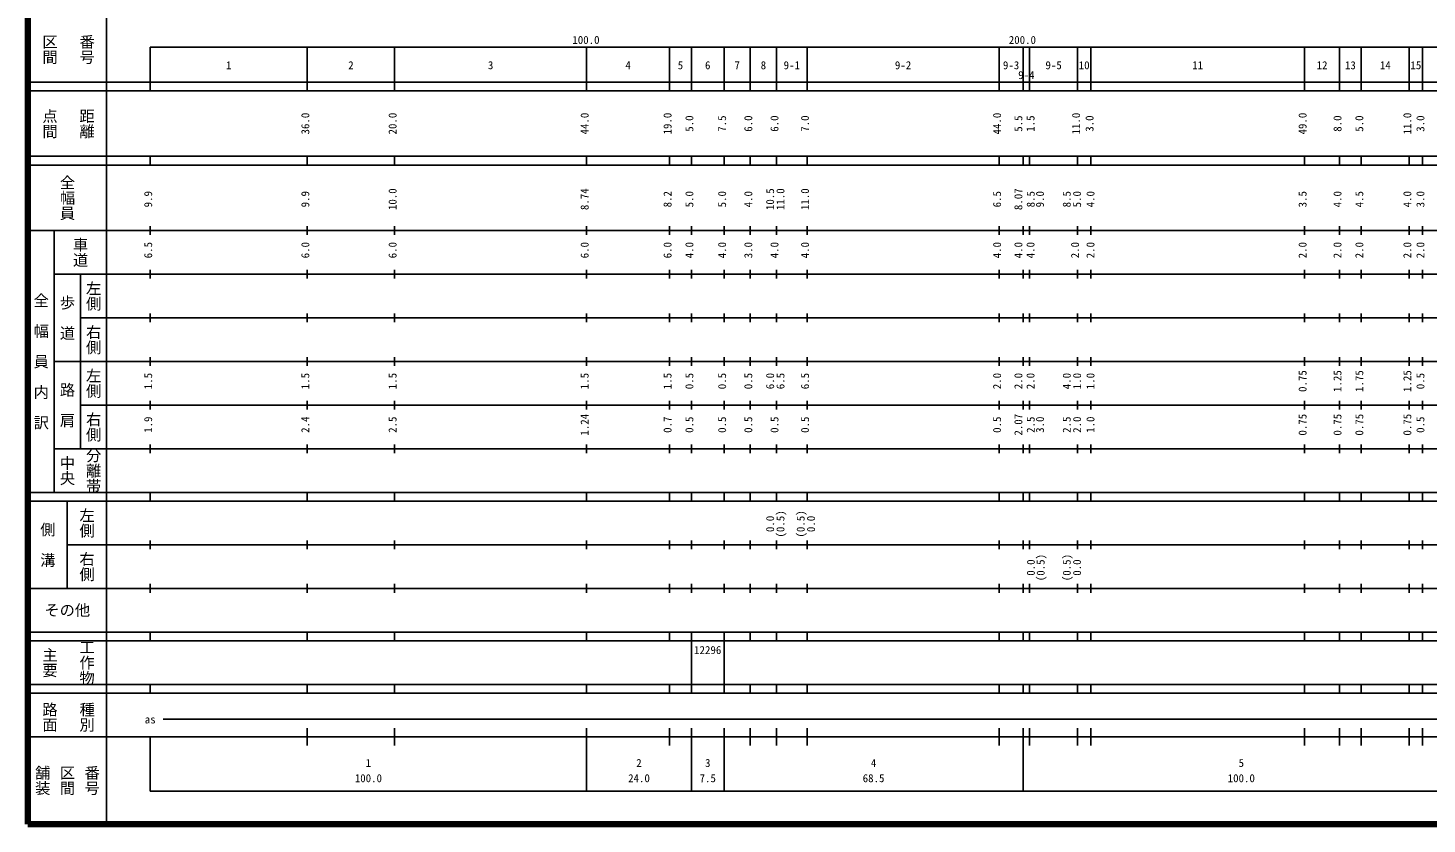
# Model space of a CAD drawing. Units: millimetres on the paper, enlarged 1000 times. Extents: x 40000 to 680000, y 20000 to 380000.
# Drawn here: x 40000 to 360555, y 20000 to 202409 of the extents above; entities that cross this region are included whole.
import ezdxf
from ezdxf.enums import TextEntityAlignment as Align

# ---------------------------------------------------------------- set-up
doc = ezdxf.new("R2010")
doc.units = ezdxf.units.MM
doc.header["$LTSCALE"] = 1000
doc.layers.add('M-TTL', color=2, linetype='Continuous', lineweight=140)
doc.layers.add('M-TTL-BAND', color=7, linetype='Continuous', lineweight=25)
doc.styles.add('@ＭＳ ゴシック', font='')
doc.styles.add('ＭＳ ゴシック', font='')
doc.styles.get('@ＭＳ ゴシック').set_extended_font_data('@MS Gothic')
doc.styles.get('ＭＳ ゴシック').set_extended_font_data('MS Gothic')

msp = doc.modelspace()

# ---------------------------------------------------------------- linework, layer by layer
at = {"layer": 'M-TTL'}
for p, q in [((40000, 380000), (40000, 20000)), ((40000, 20000), (680000, 20000))]:
    msp.add_line(p, q, dxfattribs=at)
at = {"layer": 'M-TTL-BAND'}
for p, q in [((58000, 370000), (58000, 20000)), ((68000, 198000), (579000, 198000)), ((68000, 198000), (68000, 188000)), ((104000, 188000), (104000, 198000)), ((124000, 188000), (124000, 198000)), ((168000, 188000), (168000, 198000)), ((187000, 188000), (187000, 198000)), ((192000, 188000), (192000, 198000)), ((199500, 188000), (199500, 198000)), ((205500, 188000), (205500, 198000)), ((211500, 188000), (211500, 198000)), ((218500, 188000), (218500, 198000)), ((262500, 188000), (262500, 198000)), ((268000, 188000), (268000, 198000)), ((269500, 188000), (269500, 198000)), ((280500, 188000), (280500, 198000)), ((283500, 188000), (283500, 198000)), ((332500, 188000), (332500, 198000)), ((340500, 188000), (340500, 198000)), ((345500, 188000), (345500, 198000)), ((356500, 188000), (356500, 198000)), ((359500, 188000), (359500, 198000)), ((40000, 190000), (579000, 190000)), ((40000, 188000), (579000, 188000)), ((40000, 173000), (579000, 173000)), ((40000, 171000), (579000, 171000)), ((68000, 171000), (68000, 173000)), ((104000, 171000), (104000, 173000)), ((124000, 171000), (124000, 173000)), ((168000, 171000), (168000, 173000)), ((187000, 171000), (187000, 173000)), ((192000, 171000), (192000, 173000)), ((199500, 171000), (199500, 173000)), ((205500, 171000), (205500, 173000)), ((211500, 171000), (211500, 173000)), ((218500, 171000), (218500, 173000)), ((262500, 171000), (262500, 173000)), ((268000, 171000), (268000, 173000)), ((269500, 171000), (269500, 173000)), ((280500, 171000), (280500, 173000)), ((283500, 171000), (283500, 173000)), ((332500, 171000), (332500, 173000)), ((340500, 171000), (340500, 173000)), ((345500, 171000), (345500, 173000)), ((356500, 171000), (356500, 173000)), ((359500, 171000), (359500, 173000)), ((40000, 156000), (579000, 156000)), ((46000, 96000), (46000, 156000)), ((68000, 155000), (68000, 157000)), ((104000, 155000), (104000, 157000)), ((124000, 155000), (124000, 157000)), ((168000, 155000), (168000, 157000)), ((187000, 155000), (187000, 157000)), ((192000, 155000), (192000, 157000)), ((199500, 155000), (199500, 157000)), ((205500, 155000), (205500, 157000)), ((211500, 155000), (211500, 157000)), ((218500, 155000), (218500, 157000)), ((262500, 155000), (262500, 157000)), ((268000, 155000), (268000, 157000)), ((269500, 155000), (269500, 157000)), ((280500, 155000), (280500, 157000)), ((283500, 155000), (283500, 157000)), ((332500, 155000), (332500, 157000)), ((340500, 155000), (340500, 157000)), ((345500, 155000), (345500, 157000)), ((356500, 155000), (356500, 157000)), ((359500, 155000), (359500, 157000)), ((46000, 146000), (579000, 146000)), ((52000, 146000), (52000, 106000)), ((68000, 145000), (68000, 147000)), ((104000, 145000), (104000, 147000)), ((124000, 145000), (124000, 147000)), ((168000, 145000), (168000, 147000)), ((187000, 145000), (187000, 147000)), ((192000, 145000), (192000, 147000)), ((199500, 145000), (199500, 147000)), ((205500, 145000), (205500, 147000)), ((211500, 145000), (211500, 147000)), ((218500, 145000), (218500, 147000)), ((262500, 145000), (262500, 147000)), ((268000, 145000), (268000, 147000)), ((269500, 145000), (269500, 147000)), ((280500, 145000), (280500, 147000)), ((283500, 145000), (283500, 147000)), ((332500, 145000), (332500, 147000)), ((340500, 145000), (340500, 147000)), ((345500, 145000), (345500, 147000)), ((356500, 145000), (356500, 147000)), ((359500, 145000), (359500, 147000)), ((52000, 136000), (579000, 136000)), ((68000, 135000), (68000, 137000)), ((104000, 135000), (104000, 137000)), ((124000, 135000), (124000, 137000)), ((168000, 135000), (168000, 137000)), ((187000, 135000), (187000, 137000)), ((192000, 135000), (192000, 137000)), ((199500, 135000), (199500, 137000)), ((205500, 135000), (205500, 137000)), ((211500, 135000), (211500, 137000)), ((218500, 135000), (218500, 137000)), ((262500, 135000), (262500, 137000)), ((268000, 135000), (268000, 137000)), ((269500, 135000), (269500, 137000)), ((280500, 135000), (280500, 137000)), ((283500, 135000), (283500, 137000)), ((332500, 135000), (332500, 137000)), ((340500, 135000), (340500, 137000)), ((345500, 135000), (345500, 137000)), ((356500, 135000), (356500, 137000)), ((359500, 135000), (359500, 137000)), ((46000, 126000), (579000, 126000)), ((68000, 125000), (68000, 127000)), ((104000, 125000), (104000, 127000)), ((124000, 125000), (124000, 127000)), ((168000, 125000), (168000, 127000)), ((187000, 125000), (187000, 127000)), ((192000, 125000), (192000, 127000)), ((199500, 125000), (199500, 127000)), ((205500, 125000), (205500, 127000)), ((211500, 125000), (211500, 127000)), ((218500, 125000), (218500, 127000)), ((262500, 125000), (262500, 127000)), ((268000, 125000), (268000, 127000)), ((269500, 125000), (269500, 127000)), ((280500, 125000), (280500, 127000)), ((283500, 125000), (283500, 127000)), ((332500, 125000), (332500, 127000)), ((340500, 125000), (340500, 127000)), ((345500, 125000), (345500, 127000)), ((356500, 125000), (356500, 127000)), ((359500, 125000), (359500, 127000)), ((52000, 116000), (579000, 116000)), ((68000, 115000), (68000, 117000)), ((104000, 115000), (104000, 117000)), ((124000, 115000), (124000, 117000)), ((168000, 115000), (168000, 117000)), ((187000, 115000), (187000, 117000)), ((192000, 115000), (192000, 117000)), ((199500, 115000), (199500, 117000)), ((205500, 115000), (205500, 117000)), ((211500, 115000), (211500, 117000)), ((218500, 115000), (218500, 117000)), ((262500, 115000), (262500, 117000)), ((268000, 115000), (268000, 117000)), ((269500, 115000), (269500, 117000)), ((280500, 115000), (280500, 117000)), ((283500, 115000), (283500, 117000)), ((332500, 115000), (332500, 117000)), ((340500, 115000), (340500, 117000)), ((345500, 115000), (345500, 117000)), ((356500, 115000), (356500, 117000)), ((359500, 115000), (359500, 117000)), ((46000, 106000), (579000, 106000)), ((68000, 105000), (68000, 107000)), ((104000, 105000), (104000, 107000)), ((124000, 105000), (124000, 107000)), ((168000, 105000), (168000, 107000)), ((187000, 105000), (187000, 107000)), ((192000, 105000), (192000, 107000)), ((199500, 105000), (199500, 107000)), ((205500, 105000), (205500, 107000)), ((211500, 105000), (211500, 107000)), ((218500, 105000), (218500, 107000)), ((262500, 105000), (262500, 107000)), ((268000, 105000), (268000, 107000)), ((269500, 105000), (269500, 107000)), ((280500, 105000), (280500, 107000)), ((283500, 105000), (283500, 107000)), ((332500, 105000), (332500, 107000)), ((340500, 105000), (340500, 107000)), ((345500, 105000), (345500, 107000)), ((356500, 105000), (356500, 107000)), ((359500, 105000), (359500, 107000)), ((40000, 96000), (579000, 96000)), ((40000, 94000), (579000, 94000)), ((49000, 94000), (49000, 74000)), ((68000, 94000), (68000, 96000)), ((104000, 94000), (104000, 96000)), ((124000, 94000), (124000, 96000)), ((168000, 94000), (168000, 96000)), ((187000, 94000), (187000, 96000)), ((192000, 94000), (192000, 96000)), ((199500, 94000), (199500, 96000)), ((205500, 94000), (205500, 96000)), ((211500, 94000), (211500, 96000)), ((218500, 94000), (218500, 96000)), ((262500, 94000), (262500, 96000)), ((268000, 94000), (268000, 96000)), ((269500, 94000), (269500, 96000)), ((280500, 94000), (280500, 96000)), ((283500, 94000), (283500, 96000)), ((332500, 94000), (332500, 96000)), ((340500, 94000), (340500, 96000)), ((345500, 94000), (345500, 96000)), ((356500, 94000), (356500, 96000)), ((359500, 94000), (359500, 96000)), ((49000, 84000), (579000, 84000)), ((68000, 83000), (68000, 85000)), ((104000, 83000), (104000, 85000)), ((124000, 83000), (124000, 85000)), ((168000, 83000), (168000, 85000)), ((187000, 83000), (187000, 85000)), ((192000, 83000), (192000, 85000)), ((199500, 83000), (199500, 85000)), ((205500, 83000), (205500, 85000)), ((211500, 83000), (211500, 85000)), ((218500, 83000), (218500, 85000)), ((262500, 83000), (262500, 85000)), ((268000, 83000), (268000, 85000)), ((269500, 83000), (269500, 85000)), ((280500, 83000), (280500, 85000)), ((283500, 83000), (283500, 85000)), ((332500, 83000), (332500, 85000)), ((340500, 83000), (340500, 85000)), ((345500, 83000), (345500, 85000)), ((356500, 83000), (356500, 85000)), ((359500, 83000), (359500, 85000)), ((40000, 74000), (579000, 74000)), ((68000, 73000), (68000, 75000)), ((104000, 73000), (104000, 75000)), ((124000, 73000), (124000, 75000)), ((168000, 73000), (168000, 75000)), ((187000, 73000), (187000, 75000)), ((192000, 73000), (192000, 75000)), ((199500, 73000), (199500, 75000)), ((205500, 73000), (205500, 75000)), ((211500, 73000), (211500, 75000)), ((218500, 73000), (218500, 75000)), ((262500, 73000), (262500, 75000)), ((268000, 73000), (268000, 75000)), ((269500, 73000), (269500, 75000)), ((280500, 73000), (280500, 75000)), ((283500, 73000), (283500, 75000)), ((332500, 73000), (332500, 75000)), ((340500, 73000), (340500, 75000)), ((345500, 73000), (345500, 75000)), ((356500, 73000), (356500, 75000)), ((359500, 73000), (359500, 75000)), ((40000, 64000), (579000, 64000)), ((40000, 62000), (579000, 62000)), ((68000, 62000), (68000, 64000)), ((104000, 62000), (104000, 64000)), ((124000, 62000), (124000, 64000)), ((168000, 62000), (168000, 64000)), ((187000, 62000), (187000, 64000)), ((192000, 62000), (192000, 64000)), ((192000, 52000), (192000, 62000)), ((199500, 62000), (199500, 64000)), ((199500, 52000), (199500, 62000)), ((205500, 62000), (205500, 64000)), ((211500, 62000), (211500, 64000)), ((218500, 62000), (218500, 64000)), ((262500, 62000), (262500, 64000)), ((268000, 62000), (268000, 64000)), ((269500, 62000), (269500, 64000)), ((280500, 62000), (280500, 64000)), ((283500, 62000), (283500, 64000)), ((332500, 62000), (332500, 64000)), ((340500, 62000), (340500, 64000)), ((345500, 62000), (345500, 64000)), ((356500, 62000), (356500, 64000)), ((359500, 62000), (359500, 64000)), ((40000, 52000), (579000, 52000)), ((68000, 50000), (68000, 52000)), ((104000, 50000), (104000, 52000)), ((124000, 50000), (124000, 52000)), ((168000, 50000), (168000, 52000)), ((187000, 50000), (187000, 52000)), ((192000, 50000), (192000, 52000)), ((199500, 50000), (199500, 52000)), ((205500, 50000), (205500, 52000)), ((211500, 50000), (211500, 52000)), ((218500, 50000), (218500, 52000)), ((262500, 50000), (262500, 52000)), ((268000, 50000), (268000, 52000)), ((269500, 50000), (269500, 52000)), ((280500, 50000), (280500, 52000)), ((283500, 50000), (283500, 52000)), ((332500, 50000), (332500, 52000)), ((340500, 50000), (340500, 52000)), ((345500, 50000), (345500, 52000)), ((356500, 50000), (356500, 52000)), ((359500, 50000), (359500, 52000)), ((40000, 50000), (579000, 50000)), ((71000, 44000), (565000, 44000)), ((104000, 38000), (104000, 42000)), ((124000, 38000), (124000, 42000)), ((168000, 27500), (168000, 42000)), ((187000, 38000), (187000, 42000)), ((192000, 27500), (192000, 42000)), ((199500, 27500), (199500, 42000)), ((205500, 38000), (205500, 42000)), ((211500, 38000), (211500, 42000)), ((218500, 38000), (218500, 42000)), ((262500, 38000), (262500, 42000)), ((268000, 27500), (268000, 42000)), ((269500, 38000), (269500, 42000)), ((280500, 38000), (280500, 42000)), ((283500, 38000), (283500, 42000)), ((332500, 38000), (332500, 42000)), ((340500, 38000), (340500, 42000)), ((345500, 38000), (345500, 42000)), ((356500, 38000), (356500, 42000)), ((359500, 38000), (359500, 42000)), ((40000, 40000), (579000, 40000)), ((68000, 40000), (68000, 27500)), ((68000, 27500), (579000, 27500))]:
    msp.add_line(p, q, dxfattribs=at)

# ---------------------------------------------------------------- texts
at = {"layer": 'M-TTL-BAND', "style": '@ＭＳ ゴシック'}
for s, p in [('区間', (45000, 197500)), ('番号', (53500, 197500)), ('点間', (45000, 180500)), ('距離', (53500, 180500)), ('全幅員', (49000, 163500)), ('車道', (52000, 151000)), ('左側', (55000, 141000)), ('全\u3000幅\u3000員\u3000内\u3000訳', (43000, 126000)), ('歩\u3000道', (49000, 136000)), ('右側', (55000, 131000)), ('左側', (55000, 121000)), ('路\u3000肩', (49000, 116000)), ('右側', (55000, 111000)), ('分離帯', (55000, 101000)), ('中央', (49000, 101000)), ('左側', (53500, 89000)), ('側\u3000溝', (44500, 84000)), ('右側', (53500, 79000)), ('工作物', (53500, 57000)), ('主要', (45000, 57000)), ('路面', (45000, 44500)), ('種別', (53500, 44500)), ('舗装', (43333, 30000)), ('区間', (49000, 30000)), ('番号', (54667, 30000))]:
    msp.add_text(s, height=2566, rotation=270, dxfattribs=at).set_placement(p, align=Align.MIDDLE_CENTER)
at = {"layer": 'M-TTL-BAND', "style": 'ＭＳ ゴシック'}
for s, p in [('100.0', (167844, 198195)), ('200.0', (267844, 198195)), ('1', (86000, 192405)), ('2', (114000, 192405)), ('3', (146000, 192405)), ('4', (177500, 192405)), ('5', (189500, 192405)), ('6', (195750, 192405)), ('7', (202500, 192405)), ('8', (208500, 192405)), ('9-1', (215000, 192405)), ('9-2', (240500, 192405)), ('9-3', (265250, 192405)), ('9-4', (268750, 190149)), ('9-5', (275000, 192405)), ('10', (282000, 192405)), ('11', (308000, 192405)), ('12', (336500, 192405)), ('13', (343000, 192405)), ('14', (351000, 192405)), ('15', (358000, 192405)), ('as', (68000, 42500)), ('1', (118000, 32523)), ('2', (180000, 32523)), ('3', (195750, 32523)), ('4', (233750, 32523)), ('5', (318000, 32523)), ('100.0', (118000, 29033)), ('24.0', (180000, 29033)), ('7.5', (195750, 29033)), ('68.5', (233750, 29033)), ('100.0', (318000, 29033))]:
    msp.add_text(s, height=1833, dxfattribs=at).set_placement(p, align=Align.BOTTOM_CENTER)
for s, p in [('36.0', (105000, 180500)), ('20.0', (125000, 180500)), ('44.0', (169000, 180500)), ('19.0', (188000, 180500)), ('44.0', (263500, 180500)), ('11.0', (281605, 180500)), ('49.0', (333500, 180500)), ('11.0', (357500, 180500)), ('5.0', (193000, 180500)), ('7.5', (200500, 180500)), ('6.0', (206500, 180500)), ('6.0', (212500, 180500)), ('7.0', (219500, 180500)), ('5.5', (268380, 180500)), ('1.5', (271169, 180500)), ('3.0', (284688, 180500)), ('8.0', (341500, 180500)), ('5.0', (346500, 180500)), ('3.0', (360500, 180500)), ('9.9', (69000, 163174)), ('9.9', (105000, 163174)), ('10.0', (125000, 163174)), ('8.74', (169000, 163174)), ('8.2', (188000, 163174)), ('5.0', (193000, 163174)), ('5.0', (200500, 163174)), ('4.0', (206500, 163174)), ('10.5', (211500, 163174)), ('11.0', (213870, 163174)), ('11.0', (219500, 163174)), ('6.5', (263500, 163174)), ('8.07', (268380, 163174)), ('8.5', (271209, 163174)), ('9.0', (273333, 163174)), ('8.5', (279463, 163174)), ('5.0', (281833, 163174)), ('4.0', (284904, 163174)), ('3.5', (333500, 163174)), ('4.0', (341500, 163174)), ('4.5', (346500, 163174)), ('4.0', (357500, 163174)), ('3.0', (360500, 163174)), ('6.5', (69000, 151500)), ('6.0', (105000, 151500)), ('6.0', (125000, 151500)), ('6.0', (169000, 151500)), ('6.0', (188000, 151500)), ('4.0', (193000, 151500)), ('4.0', (200500, 151500)), ('3.0', (206500, 151500)), ('4.0', (212500, 151500)), ('4.0', (219500, 151500)), ('4.0', (263500, 151500)), ('4.0', (268380, 151500)), ('4.0', (271169, 151500)), ('2.0', (281365, 151500)), ('2.0', (284904, 151500)), ('2.0', (333500, 151500)), ('2.0', (341500, 151500)), ('2.0', (346500, 151500)), ('2.0', (357500, 151500)), ('2.0', (360500, 151500)), ('1.5', (69000, 121500)), ('1.5', (105000, 121500)), ('1.5', (125000, 121500)), ('1.5', (169000, 121500)), ('1.5', (188000, 121500)), ('0.5', (193000, 121500)), ('0.5', (200500, 121500)), ('0.5', (206500, 121500)), ('6.0', (211500, 121500)), ('6.5', (213870, 121500)), ('6.5', (219500, 121500)), ('2.0', (263500, 121500)), ('2.0', (268380, 121500)), ('2.0', (271169, 121500)), ('4.0', (279463, 121500)), ('1.0', (281833, 121500)), ('1.0', (284904, 121500)), ('0.75', (333500, 121500)), ('1.25', (341500, 121500)), ('1.75', (346500, 121500)), ('1.25', (357500, 121500)), ('0.5', (360500, 121500)), ('1.9', (69000, 111500)), ('2.4', (105000, 111500)), ('2.5', (125000, 111500)), ('1.24', (169000, 111500)), ('0.7', (188000, 111500)), ('0.5', (193000, 111500)), ('0.5', (200500, 111500)), ('0.5', (206500, 111500)), ('0.5', (212500, 111500)), ('0.5', (219500, 111500)), ('0.5', (263500, 111500)), ('2.07', (268380, 111500)), ('2.5', (271209, 111500)), ('3.0', (273333, 111500)), ('2.5', (279463, 111500)), ('2.0', (281833, 111500)), ('1.0', (284904, 111500)), ('0.75', (333500, 111500)), ('0.75', (341500, 111500)), ('0.75', (346500, 111500)), ('0.75', (357500, 111500)), ('0.5', (360500, 111500)), ('0.0', (211500, 88764)), ('(0.5)', (213870, 88764)), ('(0.5)', (218500, 88764)), ('0.0', (220870, 88764)), ('0.0', (271234, 78764)), ('(0.5)', (273483, 78764)), ('(0.5)', (279463, 78764)), ('0.0', (281833, 78764))]:
    msp.add_text(s, height=1833, rotation=90, dxfattribs=at).set_placement(p, align=Align.BOTTOM_CENTER)
msp.add_text('その他', height=2566, dxfattribs=at).set_placement((49000, 69000), align=Align.MIDDLE_CENTER)
msp.add_text('12296', height=1833, dxfattribs=at).set_placement((192625, 58405), align=Align.BOTTOM_LEFT)

doc.saveas('drawing.dxf')
